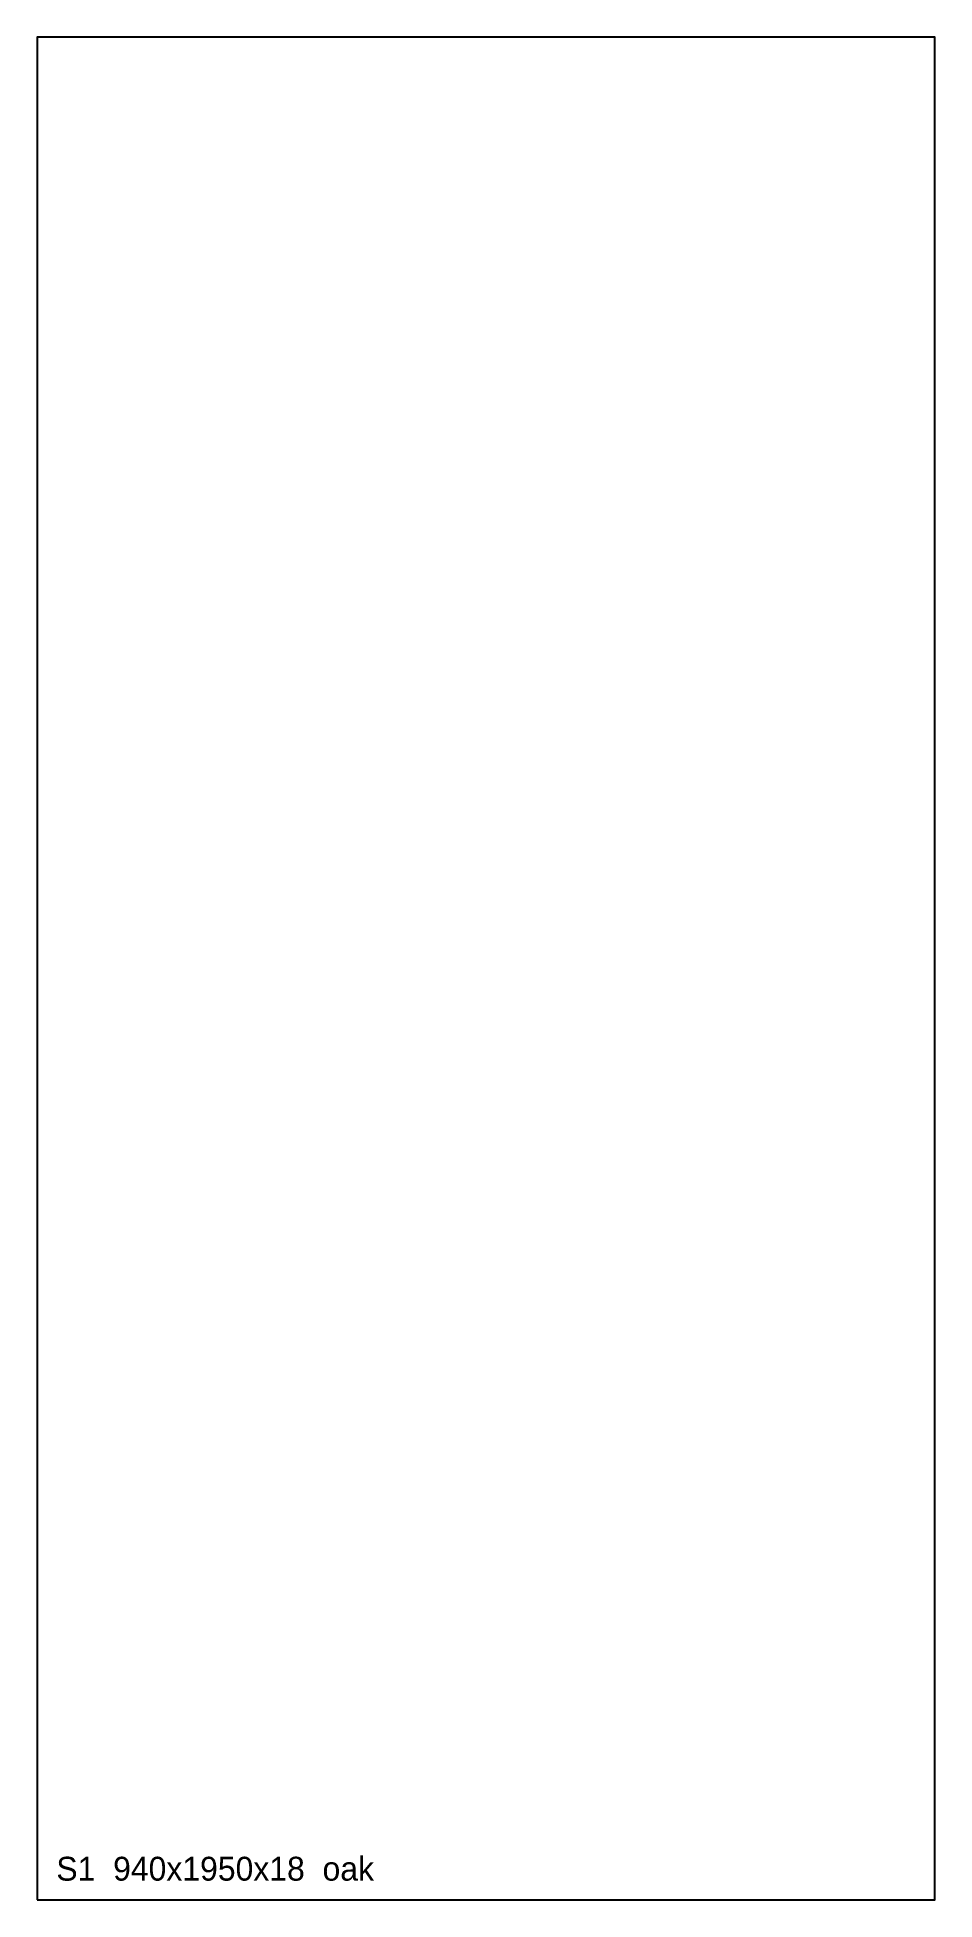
# Model space of a CAD drawing. Header units: millimetres. Extents: x 0 to 940, y 0 to 1950.
import ezdxf

# ---------------------------------------------------------------- set-up
doc = ezdxf.new("R2010")
doc.units = ezdxf.units.MM
doc.layers.add('CUT', color=1, linetype='Continuous')
doc.layers.add('TEXT', color=7, linetype='Continuous')

msp = doc.modelspace()

# ---------------------------------------------------------------- linework, layer by layer
at = {"layer": 'CUT'}
msp.add_lwpolyline([(0, 0), (940, 0), (940, 1950), (0, 1950)], close=True, dxfattribs=at)

# ---------------------------------------------------------------- texts
at = {"layer": 'TEXT'}
msp.add_text('S1  940x1950x18  oak', height=25, dxfattribs=at).set_placement((20, 20))

doc.saveas('drawing.dxf')
